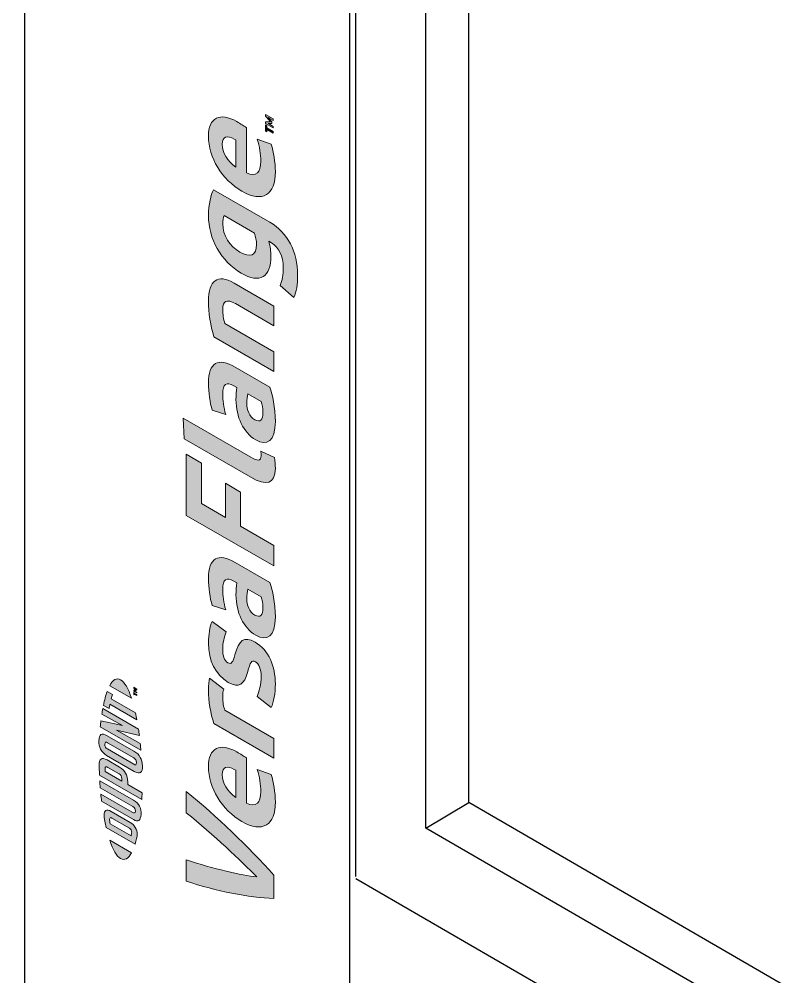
# Model space of a CAD drawing. Extents: x -1140 to 5605, y -816 to 2382.
# Drawn here: x 3666.2 to 3714.4, y 101.5 to 161.5 of the extents above; entities that cross this region are included whole.
import ezdxf

# ---------------------------------------------------------------- set-up
doc = ezdxf.new("R2010")
doc.units = 0
doc.header["$MEASUREMENT"] = 0
doc.linetypes.add('AI-Linetype-28', pattern=[86.381111, 43.190556, -8.638111, 8.638111, -8.638111, 8.638111, -8.638111])
for name, color, linetype, lineweight in [('G-ANNO-TTLB', 7, 'Continuous', 0), ('TYVEK', 7, 'Continuous', 0), ('wall scratch', 7, 'Continuous', 0)]:
    doc.layers.add(name, color=color, linetype=linetype, lineweight=lineweight)

# ---------------------------------------------------------------- blocks, each defined once
blk = doc.blocks.new('Block_268')
at = {"layer": 'TYVEK', "true_color": 0x18467f, "transparency": 33554687}
h = blk.add_hatch(color=156, dxfattribs=at)
h.dxf.hatch_style = 2
edge = h.paths.add_edge_path()
edge.add_spline(control_points=[(3672.535, 120.127), (3672.786, 119.982), (3673.02, 119.568), (3673.221, 118.966), (3673.221, 118.966), (3671.854, 119.755), (3671.854, 119.755), (3672.054, 120.125), (3672.287, 120.27), (3672.535, 120.127)], knot_values=[0, 0, 0, 0, 1, 1, 1, 2, 2, 2, 3, 3, 3, 3], degree=3, periodic=0)
edge.add_line((3672.535, 120.127), (3672.535, 120.127))
h = blk.add_hatch(color=156, dxfattribs=at)
h.dxf.hatch_style = 2
edge = h.paths.add_edge_path()
edge.add_spline(control_points=[(3673.357, 119.425), (3673.357, 119.425), (3673.357, 119.471), (3673.357, 119.471), (3673.357, 119.471), (3673.451, 119.485), (3673.451, 119.485), (3673.451, 119.485), (3673.357, 119.607), (3673.357, 119.607), (3673.357, 119.607), (3673.357, 119.652), (3673.357, 119.652), (3673.357, 119.652), (3673.554, 119.538), (3673.554, 119.538), (3673.554, 119.538), (3673.554, 119.496), (3673.554, 119.496), (3673.554, 119.496), (3673.414, 119.577), (3673.414, 119.577), (3673.414, 119.577), (3673.508, 119.453), (3673.508, 119.453), (3673.508, 119.453), (3673.508, 119.449), (3673.508, 119.449), (3673.508, 119.449), (3673.414, 119.434), (3673.414, 119.434), (3673.414, 119.434), (3673.554, 119.353), (3673.554, 119.353), (3673.554, 119.353), (3673.554, 119.311), (3673.554, 119.311), (3673.554, 119.311), (3673.357, 119.425), (3673.357, 119.425)], knot_values=[0, 0, 0, 0, 1, 1, 1, 2, 2, 2, 3, 3, 3, 4, 4, 4, 5, 5, 5, 6, 6, 6, 7, 7, 7, 8, 8, 8, 9, 9, 9, 10, 10, 10, 11, 11, 11, 12, 12, 12, 13, 13, 13, 13], degree=3, periodic=0)
edge = h.paths.add_edge_path()
edge.add_spline(control_points=[(3673.392, 119.243), (3673.392, 119.243), (3673.392, 119.174), (3673.392, 119.174), (3673.392, 119.174), (3673.357, 119.194), (3673.357, 119.194), (3673.357, 119.194), (3673.357, 119.376), (3673.357, 119.376), (3673.357, 119.376), (3673.392, 119.356), (3673.392, 119.356), (3673.392, 119.356), (3673.392, 119.287), (3673.392, 119.287), (3673.392, 119.287), (3673.554, 119.193), (3673.554, 119.193), (3673.554, 119.193), (3673.554, 119.15), (3673.554, 119.15), (3673.554, 119.15), (3673.392, 119.243), (3673.392, 119.243)], knot_values=[0, 0, 0, 0, 1, 1, 1, 2, 2, 2, 3, 3, 3, 4, 4, 4, 5, 5, 5, 6, 6, 6, 7, 7, 7, 8, 8, 8, 8], degree=3, periodic=0)
h = blk.add_hatch(color=156, dxfattribs=at)
h.dxf.hatch_style = 2
edge = h.paths.add_edge_path()
edge.add_spline(control_points=[(3671.812, 118.315), (3671.828, 118.411), (3671.847, 118.505), (3671.866, 118.595), (3671.866, 118.595), (3673.558, 117.618), (3673.558, 117.618), (3673.539, 117.723), (3673.5, 117.919), (3673.47, 118.052), (3673.47, 118.052), (3671.946, 118.932), (3671.946, 118.932), (3671.971, 119.028), (3671.996, 119.118), (3672.02, 119.2), (3672.02, 119.2), (3671.694, 119.389), (3671.694, 119.389), (3671.602, 119.14), (3671.527, 118.859), (3671.458, 118.519), (3671.458, 118.519), (3671.812, 118.315), (3671.812, 118.315)], knot_values=[0, 0, 0, 0, 1, 1, 1, 2, 2, 2, 3, 3, 3, 4, 4, 4, 5, 5, 5, 6, 6, 6, 7, 7, 7, 8, 8, 8, 8], degree=3, periodic=0)
h = blk.add_hatch(color=156, dxfattribs=at)
h.dxf.hatch_style = 2
edge = h.paths.add_edge_path()
edge.add_spline(control_points=[(3672.655, 117.252), (3672.655, 117.252), (3671.306, 117.557), (3671.306, 117.557), (3671.291, 117.437), (3671.276, 117.29), (3671.266, 117.175), (3671.266, 117.175), (3673.812, 115.706), (3673.812, 115.706), (3673.805, 115.794), (3673.783, 116.022), (3673.771, 116.14), (3673.771, 116.14), (3672.271, 116.972), (3672.271, 116.972), (3672.271, 116.972), (3673.712, 116.642), (3673.712, 116.642), (3673.697, 116.757), (3673.674, 116.926), (3673.657, 117.038), (3673.657, 117.038), (3671.421, 118.33), (3671.421, 118.33), (3671.402, 118.233), (3671.373, 118.056), (3671.361, 117.97), (3671.361, 117.97), (3672.655, 117.252), (3672.655, 117.252)], knot_values=[0, 0, 0, 0, 1, 1, 1, 2, 2, 2, 3, 3, 3, 4, 4, 4, 5, 5, 5, 6, 6, 6, 7, 7, 7, 8, 8, 8, 9, 9, 9, 10, 10, 10, 10], degree=3, periodic=0)
h = blk.add_hatch(color=156, dxfattribs=at)
h.dxf.hatch_style = 2
edge = h.paths.add_edge_path()
edge.add_spline(control_points=[(3673.366, 115.224), (3673.471, 115.164), (3673.525, 115.093), (3673.529, 114.939), (3673.533, 114.781), (3673.475, 114.773), (3673.366, 114.835), (3673.366, 114.835), (3671.713, 115.79), (3671.713, 115.79), (3671.604, 115.853), (3671.544, 115.93), (3671.548, 116.083), (3671.552, 116.232), (3671.608, 116.24), (3671.713, 116.179), (3671.713, 116.179), (3673.366, 115.224), (3673.366, 115.224)], knot_values=[0, 0, 0, 0, 1, 1, 1, 2, 2, 2, 3, 3, 3, 4, 4, 4, 5, 5, 5, 6, 6, 6, 6], degree=3, periodic=0)
edge = h.paths.add_edge_path()
edge.add_spline(control_points=[(3671.177, 116.297), (3671.16, 115.911), (3671.313, 115.587), (3671.662, 115.385), (3671.662, 115.385), (3673.397, 114.383), (3673.397, 114.383), (3673.766, 114.171), (3673.918, 114.297), (3673.902, 114.724), (3673.886, 115.142), (3673.751, 115.434), (3673.358, 115.661), (3673.358, 115.661), (3671.702, 116.617), (3671.702, 116.617), (3671.329, 116.833), (3671.195, 116.716), (3671.177, 116.297)], knot_values=[0, 0, 0, 0, 1, 1, 1, 2, 2, 2, 3, 3, 3, 4, 4, 4, 5, 5, 5, 6, 6, 6, 6], degree=3, periodic=0)
edge.add_line((3671.177, 116.297), (3671.177, 116.297))
h = blk.add_hatch(color=156, dxfattribs=at)
h.dxf.hatch_style = 2
edge = h.paths.add_edge_path()
edge.add_spline(control_points=[(3672.44, 114.233), (3672.554, 114.168), (3672.612, 114.088), (3672.612, 113.914), (3672.612, 113.914), (3672.613, 113.765), (3672.613, 113.765), (3672.613, 113.765), (3671.566, 114.369), (3671.566, 114.369), (3671.563, 114.437), (3671.562, 114.473), (3671.562, 114.513), (3671.562, 114.701), (3671.624, 114.704), (3671.741, 114.637), (3671.741, 114.637), (3672.44, 114.233), (3672.44, 114.233)], knot_values=[0, 0, 0, 0, 1, 1, 1, 2, 2, 2, 3, 3, 3, 4, 4, 4, 5, 5, 5, 6, 6, 6, 6], degree=3, periodic=0)
edge = h.paths.add_edge_path()
edge.add_spline(control_points=[(3671.192, 114.752), (3671.192, 114.678), (3671.2, 114.402), (3671.213, 114.145), (3671.213, 114.145), (3673.865, 112.614), (3673.865, 112.614), (3673.869, 112.696), (3673.879, 112.913), (3673.882, 113.032), (3673.882, 113.032), (3672.981, 113.552), (3672.981, 113.552), (3672.981, 113.552), (3672.981, 113.719), (3672.981, 113.719), (3672.98, 114.167), (3672.805, 114.454), (3672.468, 114.649), (3672.468, 114.649), (3671.686, 115.1), (3671.686, 115.1), (3671.356, 115.291), (3671.192, 115.176), (3671.192, 114.752)], knot_values=[0, 0, 0, 0, 1, 1, 1, 2, 2, 2, 3, 3, 3, 4, 4, 4, 5, 5, 5, 6, 6, 6, 7, 7, 7, 8, 8, 8, 8], degree=3, periodic=0)
edge.add_line((3671.192, 114.752), (3671.192, 114.752))
h = blk.add_hatch(color=156, dxfattribs=at)
h.dxf.hatch_style = 2
edge = h.paths.add_edge_path()
edge.add_spline(control_points=[(3673.306, 112.177), (3673.411, 112.116), (3673.477, 112.036), (3673.461, 111.895), (3673.445, 111.757), (3673.391, 111.749), (3673.267, 111.821), (3673.267, 111.821), (3671.296, 112.958), (3671.296, 112.958), (3671.305, 112.855), (3671.332, 112.622), (3671.344, 112.522), (3671.344, 112.522), (3673.337, 111.371), (3673.337, 111.371), (3673.655, 111.187), (3673.779, 111.293), (3673.821, 111.688), (3673.859, 112.049), (3673.69, 112.382), (3673.337, 112.586), (3673.337, 112.586), (3671.231, 113.802), (3671.231, 113.802), (3671.235, 113.719), (3671.254, 113.445), (3671.262, 113.356), (3671.262, 113.356), (3673.306, 112.177), (3673.306, 112.177)], knot_values=[0, 0, 0, 0, 1, 1, 1, 2, 2, 2, 3, 3, 3, 4, 4, 4, 5, 5, 5, 6, 6, 6, 7, 7, 7, 8, 8, 8, 9, 9, 9, 10, 10, 10, 10], degree=3, periodic=0)
h = blk.add_hatch(color=156, dxfattribs=at)
h.dxf.hatch_style = 2
edge = h.paths.add_edge_path()
edge.add_spline(control_points=[(3673.093, 110.822), (3673.198, 110.762), (3673.233, 110.669), (3673.233, 110.583), (3673.233, 110.516), (3673.212, 110.425), (3673.192, 110.352), (3673.192, 110.352), (3671.885, 111.106), (3671.885, 111.106), (3671.866, 111.202), (3671.845, 111.318), (3671.845, 111.385), (3671.845, 111.471), (3671.88, 111.523), (3671.984, 111.462), (3671.984, 111.462), (3673.093, 110.822), (3673.093, 110.822)], knot_values=[0, 0, 0, 0, 1, 1, 1, 2, 2, 2, 3, 3, 3, 4, 4, 4, 5, 5, 5, 6, 6, 6, 6], degree=3, periodic=0)
edge = h.paths.add_edge_path()
edge.add_spline(control_points=[(3671.503, 111.639), (3671.503, 111.503), (3671.538, 111.287), (3671.634, 110.878), (3671.634, 110.878), (3673.444, 109.832), (3673.444, 109.832), (3673.527, 110.096), (3673.574, 110.307), (3673.574, 110.443), (3673.574, 110.755), (3673.408, 111.028), (3673.14, 111.182), (3673.14, 111.182), (3671.938, 111.876), (3671.938, 111.876), (3671.67, 112.031), (3671.503, 111.951), (3671.503, 111.639)], knot_values=[0, 0, 0, 0, 1, 1, 1, 2, 2, 2, 3, 3, 3, 4, 4, 4, 5, 5, 5, 6, 6, 6, 6], degree=3, periodic=0)
edge.add_line((3671.503, 111.639), (3671.503, 111.639))
h = blk.add_hatch(color=156, dxfattribs=at)
h.dxf.hatch_style = 2
edge = h.paths.add_edge_path()
edge.add_spline(control_points=[(3672.535, 108.921), (3672.785, 108.776), (3673.02, 108.919), (3673.221, 109.289), (3673.221, 109.289), (3671.855, 110.078), (3671.855, 110.078), (3672.054, 109.477), (3672.287, 109.064), (3672.535, 108.921)], knot_values=[0, 0, 0, 0, 1, 1, 1, 2, 2, 2, 3, 3, 3, 3], degree=3, periodic=0)
edge.add_line((3672.535, 108.921), (3672.535, 108.921))
at = {"layer": 'TYVEK'}
for points, knots in [([(3672.535, 120.127), (3672.786, 119.982), (3673.02, 119.568), (3673.221, 118.966), (3673.221, 118.966), (3671.854, 119.755), (3671.854, 119.755), (3672.054, 120.125), (3672.287, 120.27), (3672.535, 120.127)], [0, 0, 0, 0, 1, 1, 1, 2, 2, 2, 3, 3, 3, 3]), ([(3673.357, 119.425), (3673.357, 119.425), (3673.357, 119.471), (3673.357, 119.471), (3673.357, 119.471), (3673.451, 119.485), (3673.451, 119.485), (3673.451, 119.485), (3673.357, 119.607), (3673.357, 119.607), (3673.357, 119.607), (3673.357, 119.652), (3673.357, 119.652), (3673.357, 119.652), (3673.554, 119.538), (3673.554, 119.538), (3673.554, 119.538), (3673.554, 119.496), (3673.554, 119.496), (3673.554, 119.496), (3673.414, 119.577), (3673.414, 119.577), (3673.414, 119.577), (3673.508, 119.453), (3673.508, 119.453), (3673.508, 119.453), (3673.508, 119.449), (3673.508, 119.449), (3673.508, 119.449), (3673.414, 119.434), (3673.414, 119.434), (3673.414, 119.434), (3673.554, 119.353), (3673.554, 119.353), (3673.554, 119.353), (3673.554, 119.311), (3673.554, 119.311), (3673.554, 119.311), (3673.357, 119.425), (3673.357, 119.425)], [0, 0, 0, 0, 1, 1, 1, 2, 2, 2, 3, 3, 3, 4, 4, 4, 5, 5, 5, 6, 6, 6, 7, 7, 7, 8, 8, 8, 9, 9, 9, 10, 10, 10, 11, 11, 11, 12, 12, 12, 13, 13, 13, 13]), ([(3671.812, 118.315), (3671.828, 118.411), (3671.847, 118.505), (3671.866, 118.595), (3671.866, 118.595), (3673.558, 117.618), (3673.558, 117.618), (3673.539, 117.723), (3673.5, 117.919), (3673.47, 118.052), (3673.47, 118.052), (3671.946, 118.932), (3671.946, 118.932), (3671.971, 119.028), (3671.996, 119.118), (3672.02, 119.2), (3672.02, 119.2), (3671.694, 119.389), (3671.694, 119.389), (3671.602, 119.14), (3671.527, 118.859), (3671.458, 118.519), (3671.458, 118.519), (3671.812, 118.315), (3671.812, 118.315)], [0, 0, 0, 0, 1, 1, 1, 2, 2, 2, 3, 3, 3, 4, 4, 4, 5, 5, 5, 6, 6, 6, 7, 7, 7, 8, 8, 8, 8]), ([(3673.392, 119.243), (3673.392, 119.243), (3673.392, 119.174), (3673.392, 119.174), (3673.392, 119.174), (3673.357, 119.194), (3673.357, 119.194), (3673.357, 119.194), (3673.357, 119.376), (3673.357, 119.376), (3673.357, 119.376), (3673.392, 119.356), (3673.392, 119.356), (3673.392, 119.356), (3673.392, 119.287), (3673.392, 119.287), (3673.392, 119.287), (3673.554, 119.193), (3673.554, 119.193), (3673.554, 119.193), (3673.554, 119.15), (3673.554, 119.15), (3673.554, 119.15), (3673.392, 119.243), (3673.392, 119.243)], [0, 0, 0, 0, 1, 1, 1, 2, 2, 2, 3, 3, 3, 4, 4, 4, 5, 5, 5, 6, 6, 6, 7, 7, 7, 8, 8, 8, 8]), ([(3672.655, 117.252), (3672.655, 117.252), (3671.306, 117.557), (3671.306, 117.557), (3671.291, 117.437), (3671.276, 117.29), (3671.266, 117.175), (3671.266, 117.175), (3673.812, 115.706), (3673.812, 115.706), (3673.805, 115.794), (3673.783, 116.022), (3673.771, 116.14), (3673.771, 116.14), (3672.271, 116.972), (3672.271, 116.972), (3672.271, 116.972), (3673.712, 116.642), (3673.712, 116.642), (3673.697, 116.757), (3673.674, 116.926), (3673.657, 117.038), (3673.657, 117.038), (3671.421, 118.33), (3671.421, 118.33), (3671.402, 118.233), (3671.373, 118.056), (3671.361, 117.97), (3671.361, 117.97), (3672.655, 117.252), (3672.655, 117.252)], [0, 0, 0, 0, 1, 1, 1, 2, 2, 2, 3, 3, 3, 4, 4, 4, 5, 5, 5, 6, 6, 6, 7, 7, 7, 8, 8, 8, 9, 9, 9, 10, 10, 10, 10]), ([(3671.177, 116.297), (3671.16, 115.911), (3671.313, 115.587), (3671.662, 115.385), (3671.662, 115.385), (3673.397, 114.383), (3673.397, 114.383), (3673.766, 114.171), (3673.918, 114.297), (3673.902, 114.724), (3673.886, 115.142), (3673.751, 115.434), (3673.358, 115.661), (3673.358, 115.661), (3671.702, 116.617), (3671.702, 116.617), (3671.329, 116.833), (3671.195, 116.716), (3671.177, 116.297)], [0, 0, 0, 0, 1, 1, 1, 2, 2, 2, 3, 3, 3, 4, 4, 4, 5, 5, 5, 6, 6, 6, 6]), ([(3673.366, 115.224), (3673.471, 115.164), (3673.525, 115.093), (3673.529, 114.939), (3673.533, 114.781), (3673.475, 114.773), (3673.366, 114.835), (3673.366, 114.835), (3671.713, 115.79), (3671.713, 115.79), (3671.604, 115.853), (3671.544, 115.93), (3671.548, 116.083), (3671.552, 116.232), (3671.608, 116.24), (3671.713, 116.179), (3671.713, 116.179), (3673.366, 115.224), (3673.366, 115.224)], [0, 0, 0, 0, 1, 1, 1, 2, 2, 2, 3, 3, 3, 4, 4, 4, 5, 5, 5, 6, 6, 6, 6]), ([(3671.192, 114.752), (3671.192, 114.678), (3671.2, 114.402), (3671.213, 114.145), (3671.213, 114.145), (3673.865, 112.614), (3673.865, 112.614), (3673.869, 112.696), (3673.879, 112.913), (3673.882, 113.032), (3673.882, 113.032), (3672.981, 113.552), (3672.981, 113.552), (3672.981, 113.552), (3672.981, 113.719), (3672.981, 113.719), (3672.98, 114.167), (3672.805, 114.454), (3672.468, 114.649), (3672.468, 114.649), (3671.686, 115.1), (3671.686, 115.1), (3671.356, 115.291), (3671.192, 115.176), (3671.192, 114.752)], [0, 0, 0, 0, 1, 1, 1, 2, 2, 2, 3, 3, 3, 4, 4, 4, 5, 5, 5, 6, 6, 6, 7, 7, 7, 8, 8, 8, 8]), ([(3672.44, 114.233), (3672.554, 114.168), (3672.612, 114.088), (3672.612, 113.914), (3672.612, 113.914), (3672.613, 113.765), (3672.613, 113.765), (3672.613, 113.765), (3671.566, 114.369), (3671.566, 114.369), (3671.563, 114.437), (3671.562, 114.473), (3671.562, 114.513), (3671.562, 114.701), (3671.624, 114.704), (3671.741, 114.637), (3671.741, 114.637), (3672.44, 114.233), (3672.44, 114.233)], [0, 0, 0, 0, 1, 1, 1, 2, 2, 2, 3, 3, 3, 4, 4, 4, 5, 5, 5, 6, 6, 6, 6]), ([(3673.306, 112.177), (3673.411, 112.116), (3673.477, 112.036), (3673.461, 111.895), (3673.445, 111.757), (3673.391, 111.749), (3673.267, 111.821), (3673.267, 111.821), (3671.296, 112.958), (3671.296, 112.958), (3671.305, 112.855), (3671.332, 112.622), (3671.344, 112.522), (3671.344, 112.522), (3673.337, 111.371), (3673.337, 111.371), (3673.655, 111.187), (3673.779, 111.293), (3673.821, 111.688), (3673.859, 112.049), (3673.69, 112.382), (3673.337, 112.586), (3673.337, 112.586), (3671.231, 113.802), (3671.231, 113.802), (3671.235, 113.719), (3671.254, 113.445), (3671.262, 113.356), (3671.262, 113.356), (3673.306, 112.177), (3673.306, 112.177)], [0, 0, 0, 0, 1, 1, 1, 2, 2, 2, 3, 3, 3, 4, 4, 4, 5, 5, 5, 6, 6, 6, 7, 7, 7, 8, 8, 8, 9, 9, 9, 10, 10, 10, 10]), ([(3671.503, 111.639), (3671.503, 111.503), (3671.538, 111.287), (3671.634, 110.878), (3671.634, 110.878), (3673.444, 109.832), (3673.444, 109.832), (3673.527, 110.096), (3673.574, 110.307), (3673.574, 110.443), (3673.574, 110.755), (3673.408, 111.028), (3673.14, 111.182), (3673.14, 111.182), (3671.938, 111.876), (3671.938, 111.876), (3671.67, 112.031), (3671.503, 111.951), (3671.503, 111.639)], [0, 0, 0, 0, 1, 1, 1, 2, 2, 2, 3, 3, 3, 4, 4, 4, 5, 5, 5, 6, 6, 6, 6]), ([(3673.093, 110.822), (3673.198, 110.762), (3673.233, 110.669), (3673.233, 110.583), (3673.233, 110.516), (3673.212, 110.425), (3673.192, 110.352), (3673.192, 110.352), (3671.885, 111.106), (3671.885, 111.106), (3671.866, 111.202), (3671.845, 111.318), (3671.845, 111.385), (3671.845, 111.471), (3671.88, 111.523), (3671.984, 111.462), (3671.984, 111.462), (3673.093, 110.822), (3673.093, 110.822)], [0, 0, 0, 0, 1, 1, 1, 2, 2, 2, 3, 3, 3, 4, 4, 4, 5, 5, 5, 6, 6, 6, 6]), ([(3672.535, 108.921), (3672.785, 108.776), (3673.02, 108.919), (3673.221, 109.289), (3673.221, 109.289), (3671.855, 110.078), (3671.855, 110.078), (3672.054, 109.477), (3672.287, 109.064), (3672.535, 108.921)], [0, 0, 0, 0, 1, 1, 1, 2, 2, 2, 3, 3, 3, 3])]:
    blk.add_open_spline(points, degree=3, knots=knots, dxfattribs=at)
blk = doc.blocks.new('Block_270')
at = {"layer": 'TYVEK', "true_color": 0x18467f, "transparency": 33554687}
h = blk.add_hatch(color=156, dxfattribs=at)
h.dxf.hatch_style = 2
edge = h.paths.add_edge_path()
edge.add_spline(control_points=[(3681.619, 155.549), (3681.619, 155.549), (3682.092, 155.276), (3682.092, 155.276), (3682.092, 155.276), (3682.092, 155.175), (3682.092, 155.175), (3682.092, 155.175), (3681.866, 155.305), (3681.866, 155.305), (3681.837, 155.322), (3681.808, 155.34), (3681.78, 155.36), (3681.854, 155.278), (3681.93, 155.187), (3682.01, 155.081), (3682.01, 155.081), (3682.01, 154.994), (3682.01, 154.994), (3681.929, 154.982), (3681.852, 154.977), (3681.779, 154.98), (3681.805, 154.969), (3681.835, 154.954), (3681.866, 154.936), (3681.866, 154.936), (3682.092, 154.806), (3682.092, 154.806), (3682.092, 154.806), (3682.092, 154.703), (3682.092, 154.703), (3682.092, 154.703), (3681.619, 154.976), (3681.619, 154.976), (3681.619, 154.976), (3681.619, 155.09), (3681.619, 155.09), (3681.725, 155.079), (3681.813, 155.079), (3681.914, 155.093), (3681.813, 155.224), (3681.725, 155.325), (3681.619, 155.435), (3681.619, 155.435), (3681.619, 155.549), (3681.619, 155.549)], knot_values=[0, 0, 0, 0, 1, 1, 1, 2, 2, 2, 3, 3, 3, 4, 4, 4, 5, 5, 5, 6, 6, 6, 7, 7, 7, 8, 8, 8, 9, 9, 9, 10, 10, 10, 11, 11, 11, 12, 12, 12, 13, 13, 13, 14, 14, 14, 15, 15, 15, 15], degree=3, periodic=0)
h = blk.add_hatch(color=156, dxfattribs=at)
h.dxf.hatch_style = 2
h.paths.add_polyline_path([(3681.702, 154.601), (3681.702, 154.457), (3681.619, 154.505), (3681.619, 154.903), (3681.702, 154.855), (3681.702, 154.711), (3682.092, 154.486), (3682.092, 154.376)])
at = {"layer": 'TYVEK'}
blk.add_lwpolyline([(3681.702, 154.601), (3681.702, 154.457), (3681.619, 154.505), (3681.619, 154.903), (3681.702, 154.855), (3681.702, 154.711), (3682.092, 154.486), (3682.092, 154.376)], close=True, dxfattribs=at)
blk.add_open_spline([(3681.619, 155.549), (3681.619, 155.549), (3682.092, 155.276), (3682.092, 155.276), (3682.092, 155.276), (3682.092, 155.175), (3682.092, 155.175), (3682.092, 155.175), (3681.866, 155.305), (3681.866, 155.305), (3681.837, 155.322), (3681.808, 155.34), (3681.78, 155.36), (3681.854, 155.278), (3681.93, 155.187), (3682.01, 155.081), (3682.01, 155.081), (3682.01, 154.994), (3682.01, 154.994), (3681.929, 154.982), (3681.852, 154.977), (3681.779, 154.98), (3681.805, 154.969), (3681.835, 154.954), (3681.866, 154.936), (3681.866, 154.936), (3682.092, 154.806), (3682.092, 154.806), (3682.092, 154.806), (3682.092, 154.703), (3682.092, 154.703), (3682.092, 154.703), (3681.619, 154.976), (3681.619, 154.976), (3681.619, 154.976), (3681.619, 155.09), (3681.619, 155.09), (3681.725, 155.079), (3681.813, 155.079), (3681.914, 155.093), (3681.813, 155.224), (3681.725, 155.325), (3681.619, 155.435), (3681.619, 155.435), (3681.619, 155.549), (3681.619, 155.549)], degree=3, knots=[0, 0, 0, 0, 1, 1, 1, 2, 2, 2, 3, 3, 3, 4, 4, 4, 5, 5, 5, 6, 6, 6, 7, 7, 7, 8, 8, 8, 9, 9, 9, 10, 10, 10, 11, 11, 11, 12, 12, 12, 13, 13, 13, 14, 14, 14, 15, 15, 15, 15], dxfattribs=at)
blk = doc.blocks.new('Block_271')
at = {"layer": 'TYVEK', "true_color": 0x18467f, "transparency": 33554687}
h = blk.add_hatch(color=156, dxfattribs=at)
h.dxf.hatch_style = 2
edge = h.paths.add_edge_path()
edge.add_spline(control_points=[(3679.76, 152.246), (3679.76, 152.246), (3679.76, 153.953), (3679.76, 153.953), (3679.76, 153.953), (3679.666, 154.007), (3679.666, 154.007), (3679.227, 154.261), (3678.906, 154.177), (3678.906, 153.683), (3678.906, 153.161), (3679.227, 152.634), (3679.76, 152.246)], knot_values=[0, 0, 0, 0, 1, 1, 1, 2, 2, 2, 3, 3, 3, 4, 4, 4, 4], degree=3, periodic=0)
edge = h.paths.add_edge_path()
edge.add_spline(control_points=[(3681.971, 153.692), (3682.128, 153.206), (3682.237, 152.559), (3682.237, 151.966), (3682.237, 150.519), (3681.438, 149.992), (3680.136, 150.743), (3678.89, 151.463), (3678.043, 152.859), (3678.043, 154.18), (3678.043, 155.358), (3678.772, 155.709), (3679.823, 155.103), (3680.058, 154.967), (3680.262, 154.832), (3680.419, 154.723), (3680.419, 154.723), (3680.419, 151.883), (3680.419, 151.883), (3681.046, 151.638), (3681.328, 151.897), (3681.328, 152.616), (3681.328, 153.057), (3681.242, 153.529), (3681.101, 153.997), (3681.101, 153.997), (3681.971, 153.692), (3681.971, 153.692)], knot_values=[0, 0, 0, 0, 1, 1, 1, 2, 2, 2, 3, 3, 3, 4, 4, 4, 5, 5, 5, 6, 6, 6, 7, 7, 7, 8, 8, 8, 9, 9, 9, 9], degree=3, periodic=0)
h = blk.add_hatch(color=156, dxfattribs=at)
h.dxf.hatch_style = 2
edge = h.paths.add_edge_path()
edge.add_spline(control_points=[(3681.061, 147.396), (3681.061, 147.648), (3681.007, 147.886), (3680.928, 148.12), (3680.928, 148.12), (3679.023, 149.22), (3679.023, 149.22), (3678.976, 149.076), (3678.937, 148.901), (3678.937, 148.703), (3678.937, 147.966), (3679.36, 147.3), (3680.003, 146.929), (3680.654, 146.553), (3681.061, 146.704), (3681.061, 147.396)], knot_values=[0, 0, 0, 0, 1, 1, 1, 2, 2, 2, 3, 3, 3, 4, 4, 4, 5, 5, 5, 5], degree=3, periodic=0)
edge = h.paths.add_edge_path()
edge.add_spline(control_points=[(3683.633, 145.516), (3683.633, 144.833), (3683.562, 144.469), (3683.39, 144.084), (3683.39, 144.084), (3682.535, 144.838), (3682.535, 144.838), (3682.669, 145.138), (3682.731, 145.515), (3682.731, 145.965), (3682.731, 146.657), (3682.48, 147.224), (3682.002, 147.5), (3682.002, 147.5), (3681.822, 147.604), (3681.822, 147.604), (3681.916, 147.271), (3681.963, 146.956), (3681.963, 146.678), (3681.963, 145.348), (3681.281, 144.924), (3680.097, 145.607), (3678.835, 146.336), (3678.043, 147.773), (3678.043, 149.219), (3678.043, 149.929), (3678.2, 150.522), (3678.357, 150.836), (3678.357, 150.836), (3681.892, 148.794), (3681.892, 148.794), (3682.998, 148.156), (3683.633, 146.918), (3683.633, 145.516)], knot_values=[0, 0, 0, 0, 1, 1, 1, 2, 2, 2, 3, 3, 3, 4, 4, 4, 5, 5, 5, 6, 6, 6, 7, 7, 7, 8, 8, 8, 9, 9, 9, 10, 10, 10, 11, 11, 11, 11], degree=3, periodic=0)
h = blk.add_hatch(color=156, dxfattribs=at)
h.dxf.hatch_style = 2
edge = h.paths.add_edge_path()
edge.add_spline(control_points=[(3682.143, 139.447), (3682.143, 139.447), (3678.388, 141.615), (3678.388, 141.615), (3678.176, 142.303), (3678.043, 143.153), (3678.043, 143.845), (3678.043, 145.157), (3678.608, 145.586), (3679.65, 144.984), (3679.65, 144.984), (3682.143, 143.545), (3682.143, 143.545), (3682.143, 143.545), (3682.143, 142.305), (3682.143, 142.305), (3682.143, 142.305), (3679.729, 143.699), (3679.729, 143.699), (3679.188, 144.011), (3678.937, 143.868), (3678.937, 143.32), (3678.937, 143.033), (3678.984, 142.736), (3679.078, 142.448), (3679.078, 142.448), (3682.143, 140.678), (3682.143, 140.678), (3682.143, 140.678), (3682.143, 139.447), (3682.143, 139.447)], knot_values=[0, 0, 0, 0, 1, 1, 1, 2, 2, 2, 3, 3, 3, 4, 4, 4, 5, 5, 5, 6, 6, 6, 7, 7, 7, 8, 8, 8, 9, 9, 9, 10, 10, 10, 10], degree=3, periodic=0)
h = blk.add_hatch(color=156, dxfattribs=at)
h.dxf.hatch_style = 2
edge = h.paths.add_edge_path()
edge.add_spline(control_points=[(3681.352, 137.567), (3681.352, 137.567), (3680.513, 138.051), (3680.513, 138.051), (3680.473, 137.867), (3680.45, 137.665), (3680.45, 137.45), (3680.45, 137.036), (3680.591, 136.631), (3680.96, 136.418), (3681.289, 136.228), (3681.461, 136.398), (3681.461, 136.875), (3681.461, 137.144), (3681.414, 137.396), (3681.352, 137.567)], knot_values=[0, 0, 0, 0, 1, 1, 1, 2, 2, 2, 3, 3, 3, 4, 4, 4, 5, 5, 5, 5], degree=3, periodic=0)
edge = h.paths.add_edge_path()
edge.add_spline(control_points=[(3682.237, 136.301), (3682.237, 135.07), (3681.712, 134.753), (3681.007, 135.16), (3680.23, 135.608), (3679.776, 136.599), (3679.768, 137.682), (3679.768, 137.933), (3679.799, 138.239), (3679.831, 138.445), (3679.831, 138.445), (3679.642, 138.554), (3679.642, 138.554), (3679.164, 138.83), (3678.937, 138.647), (3678.937, 138.045), (3678.937, 137.649), (3678.992, 137.195), (3679.125, 136.75), (3679.125, 136.75), (3678.278, 137.014), (3678.278, 137.014), (3678.137, 137.482), (3678.043, 138.156), (3678.043, 138.704), (3678.043, 140.025), (3678.655, 140.328), (3679.713, 139.717), (3679.713, 139.717), (3681.892, 138.459), (3681.892, 138.459), (3682.057, 137.995), (3682.237, 137.199), (3682.237, 136.301)], knot_values=[0, 0, 0, 0, 1, 1, 1, 2, 2, 2, 3, 3, 3, 4, 4, 4, 5, 5, 5, 6, 6, 6, 7, 7, 7, 8, 8, 8, 9, 9, 9, 10, 10, 10, 11, 11, 11, 11], degree=3, periodic=0)
h = blk.add_hatch(color=156, dxfattribs=at)
h.dxf.hatch_style = 2
edge = h.paths.add_edge_path()
edge.add_spline(control_points=[(3680.693, 134.065), (3681.116, 133.821), (3681.344, 133.815), (3681.344, 134.175), (3681.344, 134.264), (3681.336, 134.359), (3681.32, 134.449), (3681.32, 134.449), (3682.175, 134.045), (3682.175, 134.045), (3682.206, 133.856), (3682.237, 133.56), (3682.237, 133.38), (3682.237, 132.347), (3681.649, 132.273), (3680.709, 132.816), (3680.709, 132.816), (3676.522, 135.233), (3676.522, 135.233), (3676.522, 135.233), (3676.46, 136.509), (3676.46, 136.509), (3676.46, 136.509), (3680.693, 134.065), (3680.693, 134.065)], knot_values=[0, 0, 0, 0, 1, 1, 1, 2, 2, 2, 3, 3, 3, 4, 4, 4, 5, 5, 5, 6, 6, 6, 7, 7, 7, 8, 8, 8, 8], degree=3, periodic=0)
h = blk.add_hatch(color=156, dxfattribs=at)
h.dxf.hatch_style = 2
edge = h.paths.add_edge_path()
edge.add_spline(control_points=[(3682.143, 127.26), (3682.143, 127.26), (3676.656, 130.428), (3676.656, 130.428), (3676.656, 130.428), (3676.656, 134.257), (3676.656, 134.257), (3676.656, 134.257), (3677.612, 133.705), (3677.612, 133.705), (3677.612, 133.705), (3677.612, 131.161), (3677.612, 131.161), (3677.612, 131.161), (3679.102, 130.301), (3679.102, 130.301), (3679.102, 130.301), (3679.102, 132.44), (3679.102, 132.44), (3679.102, 132.44), (3680.058, 131.888), (3680.058, 131.888), (3680.058, 131.888), (3680.058, 129.749), (3680.058, 129.749), (3680.058, 129.749), (3682.143, 128.545), (3682.143, 128.545), (3682.143, 128.545), (3682.143, 127.26), (3682.143, 127.26)], knot_values=[0, 0, 0, 0, 1, 1, 1, 2, 2, 2, 3, 3, 3, 4, 4, 4, 5, 5, 5, 6, 6, 6, 7, 7, 7, 8, 8, 8, 9, 9, 9, 10, 10, 10, 10], degree=3, periodic=0)
h = blk.add_hatch(color=156, dxfattribs=at)
h.dxf.hatch_style = 2
edge = h.paths.add_edge_path()
edge.add_spline(control_points=[(3681.352, 125.326), (3681.352, 125.326), (3680.513, 125.811), (3680.513, 125.811), (3680.473, 125.627), (3680.45, 125.425), (3680.45, 125.209), (3680.45, 124.796), (3680.591, 124.391), (3680.96, 124.178), (3681.289, 123.988), (3681.461, 124.158), (3681.461, 124.634), (3681.461, 124.904), (3681.414, 125.155), (3681.352, 125.326)], knot_values=[0, 0, 0, 0, 1, 1, 1, 2, 2, 2, 3, 3, 3, 4, 4, 4, 5, 5, 5, 5], degree=3, periodic=0)
edge = h.paths.add_edge_path()
edge.add_spline(control_points=[(3682.237, 124.06), (3682.237, 122.829), (3681.712, 122.512), (3681.007, 122.919), (3680.23, 123.368), (3679.776, 124.358), (3679.768, 125.441), (3679.768, 125.693), (3679.799, 125.998), (3679.831, 126.205), (3679.831, 126.205), (3679.642, 126.313), (3679.642, 126.313), (3679.164, 126.589), (3678.937, 126.406), (3678.937, 125.804), (3678.937, 125.408), (3678.992, 124.954), (3679.125, 124.509), (3679.125, 124.509), (3678.278, 124.773), (3678.278, 124.773), (3678.137, 125.241), (3678.043, 125.915), (3678.043, 126.464), (3678.043, 127.785), (3678.655, 128.088), (3679.713, 127.477), (3679.713, 127.477), (3681.892, 126.218), (3681.892, 126.218), (3682.057, 125.755), (3682.237, 124.959), (3682.237, 124.06)], knot_values=[0, 0, 0, 0, 1, 1, 1, 2, 2, 2, 3, 3, 3, 4, 4, 4, 5, 5, 5, 6, 6, 6, 7, 7, 7, 8, 8, 8, 9, 9, 9, 10, 10, 10, 11, 11, 11, 11], degree=3, periodic=0)
h = blk.add_hatch(color=156, dxfattribs=at)
h.dxf.hatch_style = 2
edge = h.paths.add_edge_path()
edge.add_spline(control_points=[(3679.149, 123.138), (3679.039, 122.788), (3678.937, 122.443), (3678.937, 122.011), (3678.937, 121.634), (3679.031, 121.328), (3679.258, 121.197), (3679.494, 121.061), (3679.564, 121.227), (3679.697, 121.689), (3679.948, 122.587), (3680.254, 122.895), (3680.975, 122.479), (3681.822, 121.99), (3682.237, 120.959), (3682.237, 119.863), (3682.237, 119.288), (3682.135, 118.709), (3681.979, 118.386), (3681.979, 118.386), (3681.093, 119.068), (3681.093, 119.068), (3681.226, 119.387), (3681.344, 119.822), (3681.344, 120.352), (3681.344, 120.765), (3681.218, 121.125), (3680.999, 121.252), (3680.74, 121.402), (3680.669, 121.218), (3680.489, 120.585), (3680.301, 119.867), (3679.964, 119.567), (3679.282, 119.961), (3678.482, 120.422), (3678.043, 121.332), (3678.043, 122.428), (3678.043, 122.941), (3678.137, 123.47), (3678.271, 123.78), (3678.271, 123.78), (3679.149, 123.138), (3679.149, 123.138)], knot_values=[0, 0, 0, 0, 1, 1, 1, 2, 2, 2, 3, 3, 3, 4, 4, 4, 5, 5, 5, 6, 6, 6, 7, 7, 7, 8, 8, 8, 9, 9, 9, 10, 10, 10, 11, 11, 11, 12, 12, 12, 13, 13, 13, 14, 14, 14, 14], degree=3, periodic=0)
h = blk.add_hatch(color=156, dxfattribs=at)
h.dxf.hatch_style = 2
edge = h.paths.add_edge_path()
edge.add_spline(control_points=[(3678.043, 119.463), (3678.043, 119.786), (3678.075, 120.073), (3678.114, 120.231), (3678.114, 120.231), (3679, 119.539), (3679, 119.539), (3678.953, 119.414), (3678.937, 119.234), (3678.937, 119.045), (3678.937, 118.713), (3678.992, 118.456), (3679.07, 118.223), (3679.07, 118.223), (3682.143, 116.448), (3682.143, 116.448), (3682.143, 116.448), (3682.143, 115.208), (3682.143, 115.208), (3682.143, 115.208), (3678.388, 117.376), (3678.388, 117.376), (3678.176, 117.984), (3678.043, 118.815), (3678.043, 119.463)], knot_values=[0, 0, 0, 0, 1, 1, 1, 2, 2, 2, 3, 3, 3, 4, 4, 4, 5, 5, 5, 6, 6, 6, 7, 7, 7, 8, 8, 8, 8], degree=3, periodic=0)
h = blk.add_hatch(color=156, dxfattribs=at)
h.dxf.hatch_style = 2
edge = h.paths.add_edge_path()
edge.add_spline(control_points=[(3679.76, 112.746), (3679.76, 112.746), (3679.76, 114.454), (3679.76, 114.454), (3679.76, 114.454), (3679.666, 114.508), (3679.666, 114.508), (3679.227, 114.762), (3678.906, 114.678), (3678.906, 114.183), (3678.906, 113.662), (3679.227, 113.135), (3679.76, 112.746)], knot_values=[0, 0, 0, 0, 1, 1, 1, 2, 2, 2, 3, 3, 3, 4, 4, 4, 4], degree=3, periodic=0)
edge = h.paths.add_edge_path()
edge.add_spline(control_points=[(3681.971, 114.193), (3682.128, 113.707), (3682.237, 113.06), (3682.237, 112.467), (3682.237, 111.02), (3681.438, 110.493), (3680.136, 111.244), (3678.89, 111.964), (3678.043, 113.36), (3678.043, 114.681), (3678.043, 115.859), (3678.772, 116.211), (3679.823, 115.604), (3680.058, 115.468), (3680.262, 115.333), (3680.419, 115.224), (3680.419, 115.224), (3680.419, 112.384), (3680.419, 112.384), (3681.046, 112.139), (3681.328, 112.398), (3681.328, 113.117), (3681.328, 113.558), (3681.242, 114.03), (3681.101, 114.498), (3681.101, 114.498), (3681.971, 114.193), (3681.971, 114.193)], knot_values=[0, 0, 0, 0, 1, 1, 1, 2, 2, 2, 3, 3, 3, 4, 4, 4, 5, 5, 5, 6, 6, 6, 7, 7, 7, 8, 8, 8, 9, 9, 9, 9], degree=3, periodic=0)
h = blk.add_hatch(color=156, dxfattribs=at)
h.dxf.hatch_style = 2
edge = h.paths.add_edge_path()
edge.add_spline(control_points=[(3682.143, 106.427), (3680.575, 106.47), (3678.529, 106.878), (3676.656, 107.511), (3676.656, 107.511), (3676.656, 108.841), (3676.656, 108.841), (3678.341, 108.29), (3680.136, 107.865), (3681.069, 107.766), (3680.136, 108.754), (3678.341, 110.402), (3676.656, 111.797), (3676.656, 111.797), (3676.656, 113.127), (3676.656, 113.127), (3678.529, 111.596), (3680.575, 109.642), (3682.143, 107.874), (3682.143, 107.874), (3682.143, 106.427), (3682.143, 106.427)], knot_values=[0, 0, 0, 0, 1, 1, 1, 2, 2, 2, 3, 3, 3, 4, 4, 4, 5, 5, 5, 6, 6, 6, 7, 7, 7, 7], degree=3, periodic=0)
at = {"layer": 'TYVEK'}
for points, knots in [([(3681.971, 153.692), (3682.128, 153.206), (3682.237, 152.559), (3682.237, 151.966), (3682.237, 150.519), (3681.438, 149.992), (3680.136, 150.743), (3678.89, 151.463), (3678.043, 152.859), (3678.043, 154.18), (3678.043, 155.358), (3678.772, 155.709), (3679.823, 155.103), (3680.058, 154.967), (3680.262, 154.832), (3680.419, 154.723), (3680.419, 154.723), (3680.419, 151.883), (3680.419, 151.883), (3681.046, 151.638), (3681.328, 151.897), (3681.328, 152.616), (3681.328, 153.057), (3681.242, 153.529), (3681.101, 153.997), (3681.101, 153.997), (3681.971, 153.692), (3681.971, 153.692)], [0, 0, 0, 0, 1, 1, 1, 2, 2, 2, 3, 3, 3, 4, 4, 4, 5, 5, 5, 6, 6, 6, 7, 7, 7, 8, 8, 8, 9, 9, 9, 9]), ([(3679.76, 152.246), (3679.76, 152.246), (3679.76, 153.953), (3679.76, 153.953), (3679.76, 153.953), (3679.666, 154.007), (3679.666, 154.007), (3679.227, 154.261), (3678.906, 154.177), (3678.906, 153.683), (3678.906, 153.161), (3679.227, 152.634), (3679.76, 152.246)], [0, 0, 0, 0, 1, 1, 1, 2, 2, 2, 3, 3, 3, 4, 4, 4, 4]), ([(3683.633, 145.516), (3683.633, 144.833), (3683.562, 144.469), (3683.39, 144.084), (3683.39, 144.084), (3682.535, 144.838), (3682.535, 144.838), (3682.669, 145.138), (3682.731, 145.515), (3682.731, 145.965), (3682.731, 146.657), (3682.48, 147.224), (3682.002, 147.5), (3682.002, 147.5), (3681.822, 147.604), (3681.822, 147.604), (3681.916, 147.271), (3681.963, 146.956), (3681.963, 146.678), (3681.963, 145.348), (3681.281, 144.924), (3680.097, 145.607), (3678.835, 146.336), (3678.043, 147.773), (3678.043, 149.219), (3678.043, 149.929), (3678.2, 150.522), (3678.357, 150.836), (3678.357, 150.836), (3681.892, 148.794), (3681.892, 148.794), (3682.998, 148.156), (3683.633, 146.918), (3683.633, 145.516)], [0, 0, 0, 0, 1, 1, 1, 2, 2, 2, 3, 3, 3, 4, 4, 4, 5, 5, 5, 6, 6, 6, 7, 7, 7, 8, 8, 8, 9, 9, 9, 10, 10, 10, 11, 11, 11, 11]), ([(3681.061, 147.396), (3681.061, 147.648), (3681.007, 147.886), (3680.928, 148.12), (3680.928, 148.12), (3679.023, 149.22), (3679.023, 149.22), (3678.976, 149.076), (3678.937, 148.901), (3678.937, 148.703), (3678.937, 147.966), (3679.36, 147.3), (3680.003, 146.929), (3680.654, 146.553), (3681.061, 146.704), (3681.061, 147.396)], [0, 0, 0, 0, 1, 1, 1, 2, 2, 2, 3, 3, 3, 4, 4, 4, 5, 5, 5, 5]), ([(3682.143, 139.447), (3682.143, 139.447), (3678.388, 141.615), (3678.388, 141.615), (3678.176, 142.303), (3678.043, 143.153), (3678.043, 143.845), (3678.043, 145.157), (3678.608, 145.586), (3679.65, 144.984), (3679.65, 144.984), (3682.143, 143.545), (3682.143, 143.545), (3682.143, 143.545), (3682.143, 142.305), (3682.143, 142.305), (3682.143, 142.305), (3679.729, 143.699), (3679.729, 143.699), (3679.188, 144.011), (3678.937, 143.868), (3678.937, 143.32), (3678.937, 143.033), (3678.984, 142.736), (3679.078, 142.448), (3679.078, 142.448), (3682.143, 140.678), (3682.143, 140.678), (3682.143, 140.678), (3682.143, 139.447), (3682.143, 139.447)], [0, 0, 0, 0, 1, 1, 1, 2, 2, 2, 3, 3, 3, 4, 4, 4, 5, 5, 5, 6, 6, 6, 7, 7, 7, 8, 8, 8, 9, 9, 9, 10, 10, 10, 10]), ([(3682.237, 136.301), (3682.237, 135.07), (3681.712, 134.753), (3681.007, 135.16), (3680.23, 135.608), (3679.776, 136.599), (3679.768, 137.682), (3679.768, 137.933), (3679.799, 138.239), (3679.831, 138.445), (3679.831, 138.445), (3679.642, 138.554), (3679.642, 138.554), (3679.164, 138.83), (3678.937, 138.647), (3678.937, 138.045), (3678.937, 137.649), (3678.992, 137.195), (3679.125, 136.75), (3679.125, 136.75), (3678.278, 137.014), (3678.278, 137.014), (3678.137, 137.482), (3678.043, 138.156), (3678.043, 138.704), (3678.043, 140.025), (3678.655, 140.328), (3679.713, 139.717), (3679.713, 139.717), (3681.892, 138.459), (3681.892, 138.459), (3682.057, 137.995), (3682.237, 137.199), (3682.237, 136.301)], [0, 0, 0, 0, 1, 1, 1, 2, 2, 2, 3, 3, 3, 4, 4, 4, 5, 5, 5, 6, 6, 6, 7, 7, 7, 8, 8, 8, 9, 9, 9, 10, 10, 10, 11, 11, 11, 11]), ([(3681.352, 137.567), (3681.352, 137.567), (3680.513, 138.051), (3680.513, 138.051), (3680.473, 137.867), (3680.45, 137.665), (3680.45, 137.45), (3680.45, 137.036), (3680.591, 136.631), (3680.96, 136.418), (3681.289, 136.228), (3681.461, 136.398), (3681.461, 136.875), (3681.461, 137.144), (3681.414, 137.396), (3681.352, 137.567)], [0, 0, 0, 0, 1, 1, 1, 2, 2, 2, 3, 3, 3, 4, 4, 4, 5, 5, 5, 5]), ([(3680.693, 134.065), (3681.116, 133.821), (3681.344, 133.815), (3681.344, 134.175), (3681.344, 134.264), (3681.336, 134.359), (3681.32, 134.449), (3681.32, 134.449), (3682.175, 134.045), (3682.175, 134.045), (3682.206, 133.856), (3682.237, 133.56), (3682.237, 133.38), (3682.237, 132.347), (3681.649, 132.273), (3680.709, 132.816), (3680.709, 132.816), (3676.522, 135.233), (3676.522, 135.233), (3676.522, 135.233), (3676.46, 136.509), (3676.46, 136.509), (3676.46, 136.509), (3680.693, 134.065), (3680.693, 134.065)], [0, 0, 0, 0, 1, 1, 1, 2, 2, 2, 3, 3, 3, 4, 4, 4, 5, 5, 5, 6, 6, 6, 7, 7, 7, 8, 8, 8, 8]), ([(3682.143, 127.26), (3682.143, 127.26), (3676.656, 130.428), (3676.656, 130.428), (3676.656, 130.428), (3676.656, 134.257), (3676.656, 134.257), (3676.656, 134.257), (3677.612, 133.705), (3677.612, 133.705), (3677.612, 133.705), (3677.612, 131.161), (3677.612, 131.161), (3677.612, 131.161), (3679.102, 130.301), (3679.102, 130.301), (3679.102, 130.301), (3679.102, 132.44), (3679.102, 132.44), (3679.102, 132.44), (3680.058, 131.888), (3680.058, 131.888), (3680.058, 131.888), (3680.058, 129.749), (3680.058, 129.749), (3680.058, 129.749), (3682.143, 128.545), (3682.143, 128.545), (3682.143, 128.545), (3682.143, 127.26), (3682.143, 127.26)], [0, 0, 0, 0, 1, 1, 1, 2, 2, 2, 3, 3, 3, 4, 4, 4, 5, 5, 5, 6, 6, 6, 7, 7, 7, 8, 8, 8, 9, 9, 9, 10, 10, 10, 10]), ([(3682.237, 124.06), (3682.237, 122.829), (3681.712, 122.512), (3681.007, 122.919), (3680.23, 123.368), (3679.776, 124.358), (3679.768, 125.441), (3679.768, 125.693), (3679.799, 125.998), (3679.831, 126.205), (3679.831, 126.205), (3679.642, 126.313), (3679.642, 126.313), (3679.164, 126.589), (3678.937, 126.406), (3678.937, 125.804), (3678.937, 125.408), (3678.992, 124.954), (3679.125, 124.509), (3679.125, 124.509), (3678.278, 124.773), (3678.278, 124.773), (3678.137, 125.241), (3678.043, 125.915), (3678.043, 126.464), (3678.043, 127.785), (3678.655, 128.088), (3679.713, 127.477), (3679.713, 127.477), (3681.892, 126.218), (3681.892, 126.218), (3682.057, 125.755), (3682.237, 124.959), (3682.237, 124.06)], [0, 0, 0, 0, 1, 1, 1, 2, 2, 2, 3, 3, 3, 4, 4, 4, 5, 5, 5, 6, 6, 6, 7, 7, 7, 8, 8, 8, 9, 9, 9, 10, 10, 10, 11, 11, 11, 11]), ([(3681.352, 125.326), (3681.352, 125.326), (3680.513, 125.811), (3680.513, 125.811), (3680.473, 125.627), (3680.45, 125.425), (3680.45, 125.209), (3680.45, 124.796), (3680.591, 124.391), (3680.96, 124.178), (3681.289, 123.988), (3681.461, 124.158), (3681.461, 124.634), (3681.461, 124.904), (3681.414, 125.155), (3681.352, 125.326)], [0, 0, 0, 0, 1, 1, 1, 2, 2, 2, 3, 3, 3, 4, 4, 4, 5, 5, 5, 5]), ([(3679.149, 123.138), (3679.039, 122.788), (3678.937, 122.443), (3678.937, 122.011), (3678.937, 121.634), (3679.031, 121.328), (3679.258, 121.197), (3679.494, 121.061), (3679.564, 121.227), (3679.697, 121.689), (3679.948, 122.587), (3680.254, 122.895), (3680.975, 122.479), (3681.822, 121.99), (3682.237, 120.959), (3682.237, 119.863), (3682.237, 119.288), (3682.135, 118.709), (3681.979, 118.386), (3681.979, 118.386), (3681.093, 119.068), (3681.093, 119.068), (3681.226, 119.387), (3681.344, 119.822), (3681.344, 120.352), (3681.344, 120.765), (3681.218, 121.125), (3680.999, 121.252), (3680.74, 121.402), (3680.669, 121.218), (3680.489, 120.585), (3680.301, 119.867), (3679.964, 119.567), (3679.282, 119.961), (3678.482, 120.422), (3678.043, 121.332), (3678.043, 122.428), (3678.043, 122.941), (3678.137, 123.47), (3678.271, 123.78), (3678.271, 123.78), (3679.149, 123.138), (3679.149, 123.138)], [0, 0, 0, 0, 1, 1, 1, 2, 2, 2, 3, 3, 3, 4, 4, 4, 5, 5, 5, 6, 6, 6, 7, 7, 7, 8, 8, 8, 9, 9, 9, 10, 10, 10, 11, 11, 11, 12, 12, 12, 13, 13, 13, 14, 14, 14, 14]), ([(3678.043, 119.463), (3678.043, 119.786), (3678.075, 120.073), (3678.114, 120.231), (3678.114, 120.231), (3679, 119.539), (3679, 119.539), (3678.953, 119.414), (3678.937, 119.234), (3678.937, 119.045), (3678.937, 118.713), (3678.992, 118.456), (3679.07, 118.223), (3679.07, 118.223), (3682.143, 116.448), (3682.143, 116.448), (3682.143, 116.448), (3682.143, 115.208), (3682.143, 115.208), (3682.143, 115.208), (3678.388, 117.376), (3678.388, 117.376), (3678.176, 117.984), (3678.043, 118.815), (3678.043, 119.463)], [0, 0, 0, 0, 1, 1, 1, 2, 2, 2, 3, 3, 3, 4, 4, 4, 5, 5, 5, 6, 6, 6, 7, 7, 7, 8, 8, 8, 8]), ([(3681.971, 114.193), (3682.128, 113.707), (3682.237, 113.06), (3682.237, 112.467), (3682.237, 111.02), (3681.438, 110.493), (3680.136, 111.244), (3678.89, 111.964), (3678.043, 113.36), (3678.043, 114.681), (3678.043, 115.859), (3678.772, 116.211), (3679.823, 115.604), (3680.058, 115.468), (3680.262, 115.333), (3680.419, 115.224), (3680.419, 115.224), (3680.419, 112.384), (3680.419, 112.384), (3681.046, 112.139), (3681.328, 112.398), (3681.328, 113.117), (3681.328, 113.558), (3681.242, 114.03), (3681.101, 114.498), (3681.101, 114.498), (3681.971, 114.193), (3681.971, 114.193)], [0, 0, 0, 0, 1, 1, 1, 2, 2, 2, 3, 3, 3, 4, 4, 4, 5, 5, 5, 6, 6, 6, 7, 7, 7, 8, 8, 8, 9, 9, 9, 9]), ([(3679.76, 112.746), (3679.76, 112.746), (3679.76, 114.454), (3679.76, 114.454), (3679.76, 114.454), (3679.666, 114.508), (3679.666, 114.508), (3679.227, 114.762), (3678.906, 114.678), (3678.906, 114.183), (3678.906, 113.662), (3679.227, 113.135), (3679.76, 112.746)], [0, 0, 0, 0, 1, 1, 1, 2, 2, 2, 3, 3, 3, 4, 4, 4, 4]), ([(3682.143, 106.427), (3680.575, 106.47), (3678.529, 106.878), (3676.656, 107.511), (3676.656, 107.511), (3676.656, 108.841), (3676.656, 108.841), (3678.341, 108.29), (3680.136, 107.865), (3681.069, 107.766), (3680.136, 108.754), (3678.341, 110.402), (3676.656, 111.797), (3676.656, 111.797), (3676.656, 113.127), (3676.656, 113.127), (3678.529, 111.596), (3680.575, 109.642), (3682.143, 107.874), (3682.143, 107.874), (3682.143, 106.427), (3682.143, 106.427)], [0, 0, 0, 0, 1, 1, 1, 2, 2, 2, 3, 3, 3, 4, 4, 4, 5, 5, 5, 6, 6, 6, 7, 7, 7, 7])]:
    blk.add_open_spline(points, degree=3, knots=knots, dxfattribs=at)
blk = doc.blocks.new('Block_269')
at = {"layer": 'TYVEK'}
for name in ['Block_271', 'Block_270']:
    blk.add_blockref(name, (0, 0), dxfattribs=at)
blk = doc.blocks.new('Block_267')
at = {"layer": 'TYVEK'}
for name in ['Block_269', 'Block_268']:
    blk.add_blockref(name, (0, 0), dxfattribs=at)
blk = doc.blocks.new('Block_321')
at = {"layer": 'TYVEK', "color": 33, "lineweight": 25, "true_color": 0xcc9966}
blk.add_lwpolyline([(3703.794, 118.004)], dxfattribs=at)
blk = doc.blocks.new('Block_322')
at = {"layer": 'TYVEK', "color": 2, "lineweight": 25, "true_color": 0xffff00}
blk.add_lwpolyline([(3686.997, 108.405)], dxfattribs=at)
blk = doc.blocks.new('Block_324')
at = {"layer": 'TYVEK', "color": 1, "lineweight": 25, "true_color": 0xff0000}
for points in [[(3668.282, 128.185)], [(3668.282, 111.747)]]:
    blk.add_lwpolyline(points, dxfattribs=at)
blk = doc.blocks.new('Block_325')
at = {"layer": 'TYVEK', "color": 1, "lineweight": 25, "true_color": 0xff0000}
blk.add_lwpolyline([(3668.282, 111.747)], dxfattribs=at)
blk = doc.blocks.new('Block_331')
at = {"layer": 'TYVEK', "color": 4, "lineweight": 25, "true_color": 0x00ffff}
for points in [[(3664.512, 149.63)], [(3686.952, 136.765)]]:
    blk.add_lwpolyline(points, dxfattribs=at)
blk = doc.blocks.new('Block_332')
at = {"layer": 'TYVEK', "color": 4, "lineweight": 25, "true_color": 0x00ffff}
blk.add_lwpolyline([(3687.193, 108.579)], dxfattribs=at)
blk = doc.blocks.new('Block_333')
at = {"layer": 'TYVEK', "color": 2, "lineweight": 25, "true_color": 0xffff00}
blk.add_lwpolyline([(3686.952, 108.405)], dxfattribs=at)
blk = doc.blocks.new('Block_334')
at = {"layer": 'TYVEK', "color": 2, "lineweight": 25, "true_color": 0xffff00}
blk.add_lwpolyline([(3691.876, 111.187)], dxfattribs=at)
blk = doc.blocks.new('Block_344')
at = {"layer": 'TYVEK', "color": 4, "lineweight": 25, "true_color": 0x00ffff}
blk.add_lwpolyline([(3687.295, 136.862)], dxfattribs=at)
blk = doc.blocks.new('Block_348')
at = {"layer": 'TYVEK', "color": 33, "lineweight": 25, "true_color": 0xcc9966}
for points in [[(3699.988, 115.645)], [(3688.071, 108.828)]]:
    blk.add_lwpolyline(points, dxfattribs=at)
blk = doc.blocks.new('Block_349')
at = {"layer": 'TYVEK', "color": 33, "lineweight": 25, "true_color": 0xcc9966}
for points in [[(3703.915, 117.662)], [(3691.998, 110.844)]]:
    blk.add_lwpolyline(points, dxfattribs=at)
blk = doc.blocks.new('Block_350')
at = {"layer": 'TYVEK', "color": 33, "lineweight": 25, "true_color": 0xcc9966}
blk.add_lwpolyline([(3703.915, 117.662)], dxfattribs=at)
blk = doc.blocks.new('Block_351')
at = {"layer": 'TYVEK', "color": 33, "lineweight": 25, "true_color": 0xcc9966}
blk.add_lwpolyline([(3703.915, 146.173)], dxfattribs=at)
blk = doc.blocks.new('Block_353')
at = {"layer": 'TYVEK', "color": 2, "lineweight": 25, "true_color": 0xffff00}
blk.add_lwpolyline([(3691.998, 110.844)], dxfattribs=at)
blk = doc.blocks.new('Block_358')
at = {"layer": 'TYVEK', "color": 3, "lineweight": 25, "true_color": 0x00ff00}
for p, q in [((3694.369, 112.443), (3694.369, 270.352)), ((3766.091, 70.849), (3694.369, 112.443))]:
    blk.add_line(p, q, dxfattribs=at)

msp = doc.modelspace()

# ---------------------------------------------------------------- hatches: boundary and pattern name
at = {"layer": 'G-ANNO-TTLB', "true_color": 0xff00ff, "transparency": 33554687}
h = msp.add_hatch(color=6, dxfattribs=at)
edge = h.paths.add_edge_path()
edge.add_spline(control_points=[(5285.56, -733.232), (5285.56, -733.232), (2356.042, -733.232), (2356.042, -733.232), (2356.042, -733.232), (2356.042, 1723.768), (2356.042, 1723.768), (2356.042, 1723.768), (5285.56, 1723.768), (5285.56, 1723.768), (5285.56, 1723.768), (5285.56, -733.232), (5285.56, -733.232)], knot_values=[0, 0, 0, 0, 1, 1, 1, 2, 2, 2, 3, 3, 3, 4, 4, 4, 4], degree=3, periodic=0)
edge = h.paths.add_edge_path()
edge.add_spline(control_points=[(2365.042, 1714.768), (2365.042, 1714.768), (2365.042, -724.232), (2365.042, -724.232), (2365.042, -724.232), (5276.56, -724.232), (5276.56, -724.232), (5276.56, -724.232), (5276.56, 1714.768), (5276.56, 1714.768), (5276.56, 1714.768), (2365.042, 1714.768), (2365.042, 1714.768)], knot_values=[0, 0, 0, 0, 1, 1, 1, 2, 2, 2, 3, 3, 3, 4, 4, 4, 4], degree=3, periodic=0)
edge.add_line((2365.042, 1714.768), (2365.042, 1714.768))

# ---------------------------------------------------------------- linework, layer by layer
at = {"layer": 'G-ANNO-TTLB'}
for points in [[(5285.56, -733.232), (5285.56, -733.232), (2356.042, -733.232), (2356.042, -733.232), (2356.042, -733.232), (2356.042, 1723.768), (2356.042, 1723.768), (2356.042, 1723.768), (5285.56, 1723.768), (5285.56, 1723.768), (5285.56, 1723.768), (5285.56, -733.232), (5285.56, -733.232)], [(2365.042, 1714.768), (2365.042, 1714.768), (2365.042, -724.232), (2365.042, -724.232), (2365.042, -724.232), (5276.56, -724.232), (5276.56, -724.232), (5276.56, -724.232), (5276.56, 1714.768), (5276.56, 1714.768), (5276.56, 1714.768), (2365.042, 1714.768), (2365.042, 1714.768)]]:
    msp.add_open_spline(points, degree=3, knots=[0, 0, 0, 0, 1, 1, 1, 2, 2, 2, 3, 3, 3, 4, 4, 4, 4], dxfattribs=at)
at = {"layer": 'TYVEK', "color": 3, "lineweight": 25, "true_color": 0x00ff00}
for p, q in [((3687.282, 107.805), (3687.282, 279.866)), ((3691.67, 110.831), (3694.369, 112.443)), ((3770.187, 59.689), (3687.282, 107.648))]:
    msp.add_line(p, q, dxfattribs=at)
at = {"layer": 'TYVEK', "color": 1, "lineweight": 25, "true_color": 0xff0000}
msp.add_lwpolyline([(3686.901, 279.645), (3666.512, 291.68), (3666.512, 85.842), (3686.901, 74.117)], close=True, dxfattribs=at)
at = {"layer": 'TYVEK', "color": 3, "lineweight": 25, "true_color": 0x00ff00}
msp.add_lwpolyline([(3691.67, 110.831), (3691.67, 271.926), (3765.955, 228.612), (3765.955, 67.798), (3691.67, 110.831)], dxfattribs=at)
at = {"layer": 'TYVEK', "color": 4, "lineweight": 25, "true_color": 0x00ffff}
for points in [[(3686.952, 136.765)], [(3687.193, 108.579)]]:
    msp.add_lwpolyline(points, dxfattribs=at)
at = {"layer": 'TYVEK', "color": 33, "lineweight": 25, "true_color": 0xcc9966}
msp.add_lwpolyline([(3691.876, 111.187)], dxfattribs=at)
at = {"layer": 'TYVEK', "color": 2, "lineweight": 25, "true_color": 0xffff00}
for points in [[(3691.998, 110.844)], [(3688.071, 108.828)]]:
    msp.add_lwpolyline(points, dxfattribs=at)
at = {"layer": 'wall scratch', "color": 252, "linetype": 'AI-Linetype-28', "lineweight": 25, "true_color": 0x848484}
msp.add_lwpolyline([(3687.205, 108.094)], dxfattribs=at)

# ---------------------------------------------------------------- block references
at = {"layer": 'TYVEK'}
for name in ['Block_358', 'Block_351', 'Block_267', 'Block_331', 'Block_344', 'Block_324', 'Block_349', 'Block_321', 'Block_350', 'Block_348', 'Block_325', 'Block_334', 'Block_353', 'Block_333', 'Block_322', 'Block_332']:
    msp.add_blockref(name, (0, 0), dxfattribs=at)

doc.saveas('drawing.dxf')
